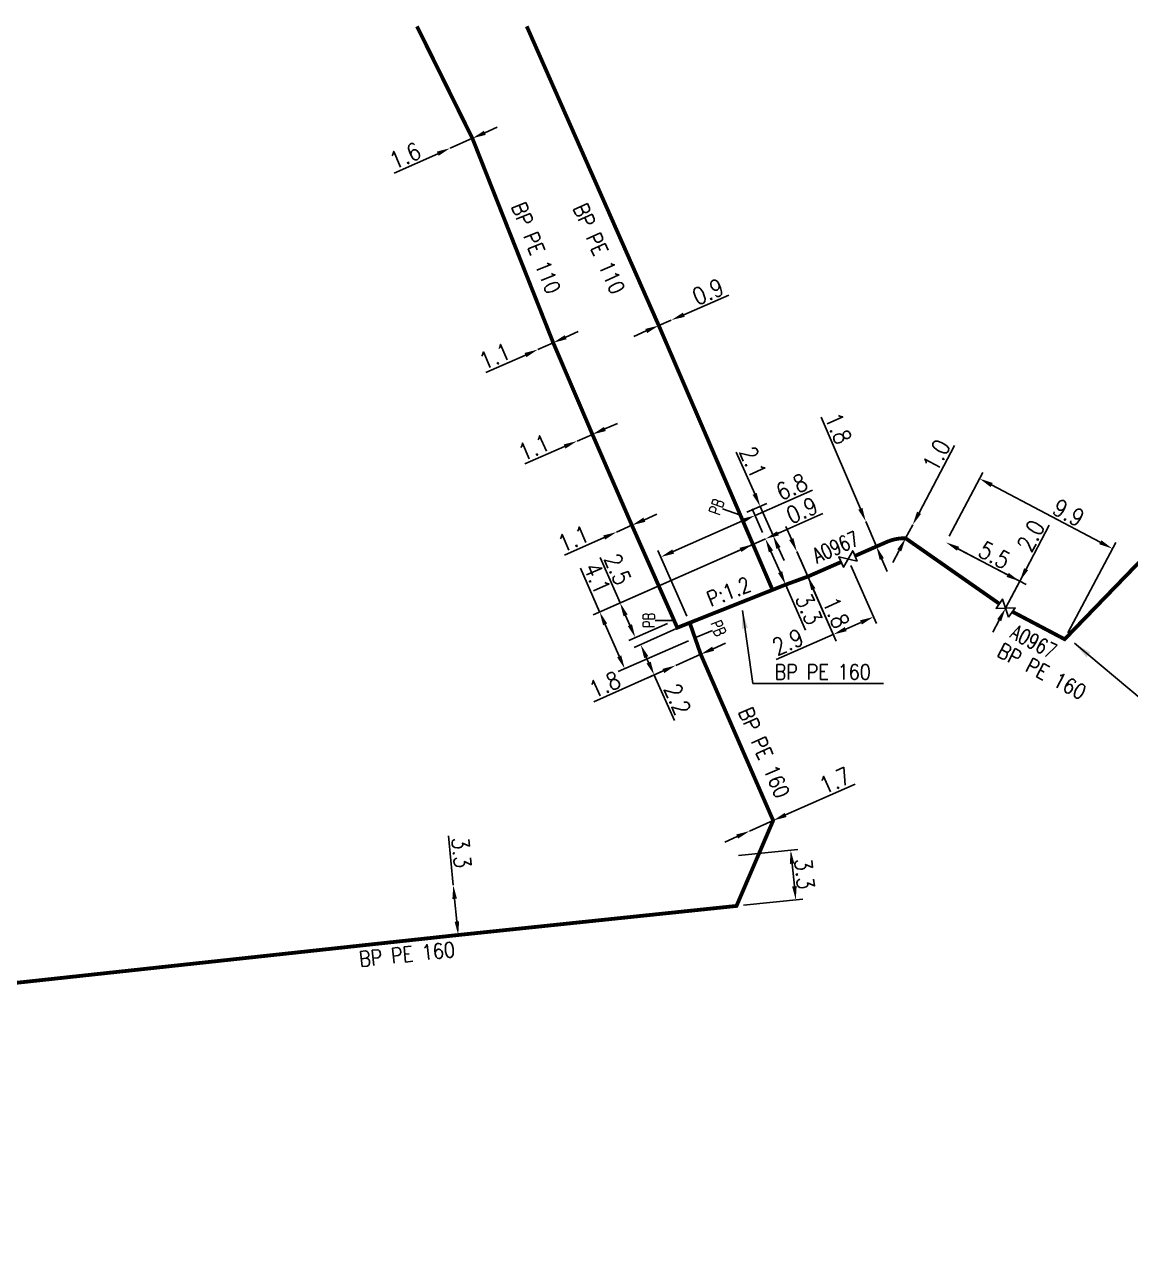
# Model space of a CAD drawing. Header units: millimetres. Extents: x 185000 to 186000, y 127990 to 129010.
# Drawn here: x 185202.7 to 185275.6, y 128919.5 to 129000.1 of the extents above; entities that cross this region are included whole.
import ezdxf
from ezdxf.enums import TextEntityAlignment as Align

# ---------------------------------------------------------------- set-up
doc = ezdxf.new("R2010")
doc.units = ezdxf.units.MM
doc.header["$PDMODE"] = 34
doc.linetypes.add('L_25_PE', pattern=[2000, 1000, 1000])
doc.layers.get('0').update_dxf_attribs({"linetype": 'CONTINUOUS'})
doc.layers.get('DEFPOINTS').update_dxf_attribs({"linetype": 'CONTINUOUS'})
for name, color, linetype in [('L_150', 1, 'CONTINUOUS'), ('L_300', 7, 'CONTINUOUS'), ('L_340', 7, 'CONTINUOUS')]:
    doc.layers.add(name, color=color, linetype=linetype)
doc.styles.add('G_ROMANS', font='ROMANS.SHX', dxfattribs={"width": 0.75})
doc.styles.get("Standard").update_dxf_attribs({"font": 'romans.shx', "width": 0.85})
doc.dimstyles.get("Standard").update_dxf_attribs({"dimtxt": 1.5, "dimasz": 1.2, "dimexe": 0.625, "dimexo": 0.625, "dimgap": 0.25, "dimtad": 1, "dimdec": 1, "dimzin": 0, "dimdsep": 46, "dimtxsty": 'Standard', "dimcen": -0.5, "dimadec": 0, "dimazin": 0, "dimtfac": 1, "dimtdec": 1, "dimtmove": 0, "dimatfit": 3, "dimfxl": 0, "dimtolj": 1, "dimtzin": 0, "dimarcsym": 0})

# ---------------------------------------------------------------- blocks, each defined once
blk = doc.blocks.new('*D1198')
at = {"layer": 'DEFPOINTS', "color": 0, "linetype": 'Continuous', "transparency": 16777216}
for p in [(185230.757, 128991.967), (185230.757, 128991.967), (185232.22, 128992.616)]:
    blk.add_point(p, dxfattribs=at)
at = {"layer": 'L_150', "color": 0, "linetype": 'Continuous', "lineweight": -2, "transparency": 16777216}
for p, q in [((185233.043, 128992.981), (185233.865, 128993.346)), ((185232.22, 128992.616), (185230.757, 128991.967)), ((185229.935, 128991.602), (185227.063, 128990.328))]:
    blk.add_line(p, q, dxfattribs=at)
at = {"layer": 'L_150', "color": 0, "linetype": 'Continuous', "transparency": 16777216}
for points in [[(185232.982, 128993.118), (185233.103, 128992.844), (185232.22, 128992.616)], [(185229.874, 128991.739), (185229.995, 128991.465), (185230.757, 128991.967)]]:
    blk.add_solid(points, dxfattribs=at)
at = {"layer": 'L_150', "color": 0, "linetype": 'Continuous', "transparency": 16777216, "insert": (185227.783, 128991.468), "char_height": 1.125, "attachment_point": 5, "rotation": 23.9231}
blk.add_mtext('\\A1;1.6', dxfattribs=at)
blk = doc.blocks.new('*D1199')
at = {"layer": 'DEFPOINTS', "color": 0, "linetype": 'Continuous', "transparency": 16777216}
for p in [(185237.551, 128979.136), (185236.546, 128978.69), (185236.546, 128978.69)]:
    blk.add_point(p, dxfattribs=at)
at = {"layer": 'L_150', "color": 0, "linetype": 'Continuous', "lineweight": -2, "transparency": 16777216}
for p, q in [((185238.374, 128979.501), (185239.197, 128979.866)), ((185237.551, 128979.136), (185236.546, 128978.69)), ((185235.723, 128978.325), (185233.101, 128977.162))]:
    blk.add_line(p, q, dxfattribs=at)
at = {"layer": 'L_150', "color": 0, "linetype": 'Continuous', "transparency": 16777216}
for points in [[(185238.313, 128979.638), (185238.435, 128979.364), (185237.551, 128979.136)], [(185235.662, 128978.462), (185235.784, 128978.188), (185236.546, 128978.69)]]:
    blk.add_solid(points, dxfattribs=at)
at = {"layer": 'L_150', "color": 0, "linetype": 'Continuous', "transparency": 16777216, "insert": (185233.697, 128978.246), "char_height": 1.125, "attachment_point": 5, "rotation": 23.92363}
blk.add_mtext('\\A1;1.1', dxfattribs=at)
blk = doc.blocks.new('*D1200')
at = {"layer": 'DEFPOINTS', "color": 0, "linetype": 'Continuous', "transparency": 16777216}
for p in [(185239.126, 128972.653), (185239.126, 128972.653), (185240.135, 128973.092)]:
    blk.add_point(p, dxfattribs=at)
at = {"layer": 'L_150', "color": 0, "linetype": 'Continuous', "lineweight": -2, "transparency": 16777216}
for p, q in [((185240.96, 128973.451), (185241.785, 128973.81)), ((185240.135, 128973.092), (185239.126, 128972.653)), ((185238.301, 128972.294), (185235.67, 128971.149))]:
    blk.add_line(p, q, dxfattribs=at)
at = {"layer": 'L_150', "color": 0, "linetype": 'Continuous', "transparency": 16777216}
for points in [[(185240.9, 128973.589), (185241.02, 128973.314), (185240.135, 128973.092)], [(185238.241, 128972.431), (185238.361, 128972.156), (185239.126, 128972.653)]]:
    blk.add_solid(points, dxfattribs=at)
at = {"layer": 'L_150', "color": 0, "linetype": 'Continuous', "transparency": 16777216, "insert": (185236.274, 128972.229), "char_height": 1.125, "attachment_point": 5, "rotation": 23.52207}
blk.add_mtext('\\A1;1.1', dxfattribs=at)
blk = doc.blocks.new('*D1201')
at = {"layer": 'DEFPOINTS', "color": 0, "linetype": 'Continuous', "transparency": 16777216}
for p in [(185242.738, 128967.099), (185241.733, 128966.653), (185241.733, 128966.653)]:
    blk.add_point(p, dxfattribs=at)
at = {"layer": 'L_150', "color": 0, "linetype": 'Continuous', "lineweight": -2, "transparency": 16777216}
for p, q in [((185243.561, 128967.464), (185244.384, 128967.829)), ((185242.738, 128967.099), (185241.733, 128966.653)), ((185240.91, 128966.288), (185238.287, 128965.125))]:
    blk.add_line(p, q, dxfattribs=at)
at = {"layer": 'L_150', "color": 0, "linetype": 'Continuous', "transparency": 16777216}
for points in [[(185243.5, 128967.601), (185243.622, 128967.327), (185242.738, 128967.099)], [(185240.849, 128966.426), (185240.971, 128966.151), (185241.733, 128966.653)]]:
    blk.add_solid(points, dxfattribs=at)
at = {"layer": 'L_150', "color": 0, "linetype": 'Continuous', "transparency": 16777216, "insert": (185238.883, 128966.21), "char_height": 1.125, "attachment_point": 5, "rotation": 23.91648}
blk.add_mtext('\\A1;1.1', dxfattribs=at)
blk = doc.blocks.new('*D1202')
at = {"layer": 'DEFPOINTS', "color": 0, "linetype": 'Continuous', "transparency": 16777216}
for p in [(185245.338, 128980.627), (185245.338, 128980.627), (185244.512, 128980.269)]:
    blk.add_point(p, dxfattribs=at)
at = {"layer": 'L_150', "color": 0, "linetype": 'Continuous', "lineweight": -2, "transparency": 16777216}
for p, q in [((185246.164, 128980.985), (185249.13, 128982.27)), ((185244.512, 128980.269), (185245.338, 128980.627)), ((185243.686, 128979.912), (185242.86, 128979.554))]:
    blk.add_line(p, q, dxfattribs=at)
at = {"layer": 'L_150', "color": 0, "linetype": 'Continuous', "transparency": 16777216}
for points in [[(185246.104, 128981.123), (185246.223, 128980.847), (185245.338, 128980.627)], [(185243.626, 128980.049), (185243.746, 128979.774), (185244.512, 128980.269)]]:
    blk.add_solid(points, dxfattribs=at)
at = {"layer": 'L_150', "color": 0, "linetype": 'Continuous', "transparency": 16777216, "insert": (185247.762, 128982.495), "char_height": 1.125, "attachment_point": 5, "rotation": 23.42151}
blk.add_mtext('\\A1;0.9', dxfattribs=at)
blk = doc.blocks.new('*D590')
at = {"layer": 'DEFPOINTS', "color": 0, "linetype": 'Continuous', "transparency": 16777216}
for p in [(185230.963, 128943.364), (185230.963, 128943.364), (185231.286, 128940.079)]:
    blk.add_point(p, dxfattribs=at)
at = {"layer": 'L_150', "color": 0, "linetype": 'Continuous', "lineweight": -2, "transparency": 16777216}
for p, q in [((185230.963, 128943.364), (185230.642, 128946.626)), ((185231.198, 128940.975), (185231.051, 128942.468))]:
    blk.add_line(p, q, dxfattribs=at)
at = {"layer": 'L_150', "color": 0, "linetype": 'Continuous', "transparency": 16777216}
for points in [[(185231.2, 128942.483), (185230.902, 128942.453), (185230.963, 128943.364)], [(185231.347, 128940.99), (185231.048, 128940.96), (185231.286, 128940.079)]]:
    blk.add_solid(points, dxfattribs=at)
at = {"layer": 'L_150', "color": 0, "linetype": 'Continuous', "transparency": 16777216, "insert": (185231.505, 128945.516), "char_height": 1.125, "attachment_point": 5, "rotation": 275.61081}
blk.add_mtext('\\A1;3.3', dxfattribs=at)
blk = doc.blocks.new('*D591')
at = {"layer": 'DEFPOINTS', "color": 0, "linetype": 'Continuous', "transparency": 16777216}
for p in [(185249.301, 128945.279), (185253.209, 128945.678), (185249.636, 128941.996)]:
    blk.add_point(p, dxfattribs=at)
at = {"layer": 'L_150', "color": 0, "linetype": 'Continuous', "lineweight": -2, "transparency": 16777216}
for p, q in [((185249.767, 128945.326), (185253.676, 128945.725)), ((185253.453, 128943.29), (185253.301, 128944.782)), ((185250.102, 128942.043), (185254.011, 128942.442))]:
    blk.add_line(p, q, dxfattribs=at)
at = {"layer": 'L_150', "color": 0, "linetype": 'Continuous', "transparency": 16777216}
for points in [[(185253.45, 128944.798), (185253.152, 128944.767), (185253.209, 128945.678)], [(185253.602, 128943.305), (185253.304, 128943.275), (185253.545, 128942.395)]]:
    blk.add_solid(points, dxfattribs=at)
at = {"layer": 'L_150', "color": 0, "linetype": 'Continuous', "transparency": 16777216, "insert": (185254.123, 128944.113), "char_height": 1.125, "attachment_point": 5, "rotation": 275.8287}
blk.add_mtext('\\A1;3.3', dxfattribs=at)
blk = doc.blocks.new('*D592')
at = {"layer": 'DEFPOINTS', "color": 0, "linetype": 'Continuous', "transparency": 16777216}
for p in [(185252.055, 128947.628), (185250.502, 128946.936), (185250.502, 128946.936)]:
    blk.add_point(p, dxfattribs=at)
at = {"layer": 'L_150', "color": 0, "linetype": 'Continuous', "lineweight": -2, "transparency": 16777216}
for p, q in [((185252.877, 128947.995), (185257.454, 128950.035)), ((185250.502, 128946.936), (185252.055, 128947.628)), ((185249.68, 128946.57), (185248.858, 128946.203))]:
    blk.add_line(p, q, dxfattribs=at)
at = {"layer": 'L_150', "color": 0, "linetype": 'Continuous', "transparency": 16777216}
for points in [[(185252.816, 128948.132), (185252.938, 128947.858), (185252.055, 128947.628)], [(185249.619, 128946.707), (185249.741, 128946.433), (185250.502, 128946.936)]]:
    blk.add_solid(points, dxfattribs=at)
at = {"layer": 'L_150', "color": 0, "linetype": 'Continuous', "transparency": 16777216, "insert": (185256.125, 128950.264), "char_height": 1.125, "attachment_point": 5, "rotation": 24.02821}
blk.add_mtext('\\A1;1.7', dxfattribs=at)
blk = doc.blocks.new('*D593')
at = {"layer": 'DEFPOINTS', "color": 0, "linetype": 'Continuous', "transparency": 16777216}
for p in [(185247.277, 128958.591), (185245.633, 128957.858), (185245.633, 128957.858)]:
    blk.add_point(p, dxfattribs=at)
at = {"layer": 'L_150', "color": 0, "linetype": 'Continuous', "lineweight": -2, "transparency": 16777216}
for p, q in [((185248.099, 128958.957), (185248.921, 128959.324)), ((185247.277, 128958.591), (185245.633, 128957.858)), ((185244.811, 128957.491), (185240.23, 128955.449))]:
    blk.add_line(p, q, dxfattribs=at)
at = {"layer": 'L_150', "color": 0, "linetype": 'Continuous', "transparency": 16777216}
for points in [[(185248.038, 128959.094), (185248.16, 128958.82), (185247.277, 128958.591)], [(185244.75, 128957.628), (185244.872, 128957.354), (185245.633, 128957.858)]]:
    blk.add_solid(points, dxfattribs=at)
at = {"layer": 'L_150', "color": 0, "linetype": 'Continuous', "transparency": 16777216, "insert": (185240.948, 128956.59), "char_height": 1.125, "attachment_point": 5, "rotation": 24.02821}
blk.add_mtext('\\A1;1.8', dxfattribs=at)
blk = doc.blocks.new('*D594')
at = {"layer": 'DEFPOINTS', "color": 0, "linetype": 'Continuous', "transparency": 16777216}
for p in [(185246.552, 128960.669), (185244.211, 128957.224), (185245.633, 128957.858)]:
    blk.add_point(p, dxfattribs=at)
at = {"layer": 'L_150', "color": 0, "linetype": 'Continuous', "lineweight": -2, "transparency": 16777216}
for p, q in [((185246.124, 128960.478), (185242.89, 128959.036)), ((185243.684, 128958.405), (185243.844, 128958.046)), ((185245.205, 128957.667), (185243.783, 128957.033)), ((185244.211, 128957.224), (185245.546, 128954.229))]:
    blk.add_line(p, q, dxfattribs=at)
at = {"layer": 'L_150', "color": 0, "linetype": 'Continuous', "transparency": 16777216}
for points in [[(185243.821, 128958.466), (185243.547, 128958.344), (185243.318, 128959.227)], [(185243.981, 128958.107), (185243.707, 128957.984), (185244.211, 128957.224)]]:
    blk.add_solid(points, dxfattribs=at)
at = {"layer": 'L_150', "color": 0, "linetype": 'Continuous', "transparency": 16777216, "insert": (185245.747, 128955.621), "char_height": 1.125, "attachment_point": 5, "rotation": 294.02821}
blk.add_mtext('\\A1;2.2', dxfattribs=at)
blk = doc.blocks.new('*D595')
at = {"layer": 'DEFPOINTS', "color": 0, "linetype": 'Continuous', "transparency": 16777216}
for p in [(185251.545, 128966.202), (185251.545, 128966.202), (185250.721, 128965.84)]:
    blk.add_point(p, dxfattribs=at)
at = {"layer": 'L_150', "color": 0, "linetype": 'Continuous', "lineweight": -2, "transparency": 16777216}
for p, q in [((185252.368, 128966.565), (185255.327, 128967.868)), ((185250.721, 128965.84), (185251.545, 128966.202)), ((185249.898, 128965.477), (185249.074, 128965.114))]:
    blk.add_line(p, q, dxfattribs=at)
at = {"layer": 'L_150', "color": 0, "linetype": 'Continuous', "transparency": 16777216}
for points in [[(185252.308, 128966.702), (185252.429, 128966.428), (185251.545, 128966.202)], [(185249.837, 128965.614), (185249.958, 128965.34), (185250.721, 128965.84)]]:
    blk.add_solid(points, dxfattribs=at)
at = {"layer": 'L_150', "color": 0, "linetype": 'Continuous', "transparency": 16777216, "insert": (185253.957, 128968.085), "char_height": 1.125, "attachment_point": 5, "rotation": 23.77277}
blk.add_mtext('\\A1;0.9', dxfattribs=at)
blk = doc.blocks.new('*D596')
at = {"layer": 'DEFPOINTS', "color": 0, "linetype": 'Continuous', "transparency": 16777216}
for p in [(185249.891, 128967.769), (185251.545, 128966.202), (185252.044, 128966.422)]:
    blk.add_point(p, dxfattribs=at)
at = {"layer": 'L_340', "color": 0, "linetype": 'Continuous', "lineweight": -2, "transparency": 16777216}
for p, q in [((185250.835, 128969.168), (185249.623, 128971.918)), ((185250.32, 128967.958), (185251.626, 128968.533)), ((185252.044, 128966.422), (185251.197, 128968.344)), ((185251.974, 128966.391), (185252.473, 128966.611)), ((185252.407, 128965.599), (185252.77, 128964.775))]:
    blk.add_line(p, q, dxfattribs=at)
at = {"layer": 'L_340', "color": 0, "linetype": 'Continuous', "transparency": 16777216}
for points in [[(185250.972, 128969.228), (185250.697, 128969.107), (185251.197, 128968.344)], [(185252.544, 128965.659), (185252.269, 128965.538), (185252.044, 128966.422)]]:
    blk.add_solid(points, dxfattribs=at)
at = {"layer": 'L_340', "color": 0, "linetype": 'Continuous', "transparency": 16777216, "insert": (185250.734, 128971.257), "char_height": 1.125, "attachment_point": 5, "rotation": 293.77277}
blk.add_mtext('\\A1;2.1', dxfattribs=at)
blk = doc.blocks.new('L_340_13')
at = {"color": 0, "linetype": 'Continuous', "flags": 128}
blk.add_lwpolyline([(0, 0), (0, 1.25)], dxfattribs=at)
at = {"color": 0, "linetype": 'Continuous', "style": 'G_ROMANS', "width": 0.75}
blk.add_text('PB', height=0.75, dxfattribs=at).set_placement((0, 1.663), align=Align.MIDDLE)
at = {"color": 0, "linetype": 'Continuous', "width": 0.75, "flags": 3}
for tag, p in [('DEF_LEG', (0, -10)), ('DEF_COUP', (0, -12.5)), ('DEF_TYPE', (0, -15))]:
    blk.add_attdef(tag, text='', height=1.2, dxfattribs=at).set_placement(p, align=Align.MIDDLE)
blk = doc.blocks.new('*D597')
at = {"layer": 'DEFPOINTS', "color": 0, "linetype": 'Continuous', "transparency": 16777216}
for p in [(185251.545, 128966.202), (185251.545, 128966.202), (185252.875, 128963.182)]:
    blk.add_point(p, dxfattribs=at)
at = {"layer": 'L_150', "color": 0, "linetype": 'Continuous', "lineweight": -2, "transparency": 16777216}
for p, q in [((185251.908, 128965.379), (185252.512, 128964.006)), ((185252.875, 128963.182), (185254.197, 128960.182))]:
    blk.add_line(p, q, dxfattribs=at)
at = {"layer": 'L_150', "color": 0, "linetype": 'Continuous', "transparency": 16777216}
for points in [[(185252.045, 128965.439), (185251.77, 128965.318), (185251.545, 128966.202)], [(185252.65, 128964.067), (185252.375, 128963.946), (185252.875, 128963.182)]]:
    blk.add_solid(points, dxfattribs=at)
at = {"layer": 'L_150', "color": 0, "linetype": 'Continuous', "transparency": 16777216, "insert": (185254.404, 128961.573), "char_height": 1.125, "attachment_point": 5, "rotation": 293.77277}
blk.add_mtext('\\A1;3.3', dxfattribs=at)
blk = doc.blocks.new('*D598')
at = {"layer": 'DEFPOINTS', "color": 0, "linetype": 'Continuous', "transparency": 16777216}
for p in [(185253.615, 128965.363), (185253.615, 128965.363), (185254.337, 128963.714)]:
    blk.add_point(p, dxfattribs=at)
at = {"layer": 'L_150', "color": 0, "linetype": 'Continuous', "lineweight": -2, "transparency": 16777216}
for p, q in [((185253.254, 128966.187), (185252.892, 128967.011)), ((185253.615, 128965.363), (185254.337, 128963.714)), ((185254.699, 128962.89), (185255.96, 128960.012))]:
    blk.add_line(p, q, dxfattribs=at)
at = {"layer": 'L_150', "color": 0, "linetype": 'Continuous', "transparency": 16777216}
for points in [[(185253.391, 128966.247), (185253.116, 128966.127), (185253.615, 128965.363)], [(185254.836, 128962.95), (185254.561, 128962.83), (185254.337, 128963.714)]]:
    blk.add_solid(points, dxfattribs=at)
at = {"layer": 'L_150', "color": 0, "linetype": 'Continuous', "transparency": 16777216, "insert": (185256.197, 128961.34), "char_height": 1.125, "attachment_point": 5, "rotation": 293.66794}
blk.add_mtext('\\A1;1.8', dxfattribs=at)
blk = doc.blocks.new('*D599')
at = {"layer": 'DEFPOINTS', "color": 0, "linetype": 'Continuous', "transparency": 16777216}
for p in [(185258.157, 128967.354), (185258.157, 128967.354), (185258.864, 128965.698)]:
    blk.add_point(p, dxfattribs=at)
at = {"layer": 'L_150', "color": 0, "linetype": 'Continuous', "lineweight": -2, "transparency": 16777216}
for p, q in [((185257.804, 128968.181), (185255.222, 128974.226)), ((185258.864, 128965.698), (185258.157, 128967.354)), ((185259.218, 128964.871), (185259.571, 128964.043))]:
    blk.add_line(p, q, dxfattribs=at)
at = {"layer": 'L_150', "color": 0, "linetype": 'Continuous', "transparency": 16777216}
for points in [[(185257.942, 128968.24), (185257.666, 128968.123), (185258.157, 128967.354)], [(185259.356, 128964.93), (185259.08, 128964.812), (185258.864, 128965.698)]]:
    blk.add_solid(points, dxfattribs=at)
at = {"layer": 'L_150', "color": 0, "linetype": 'Continuous', "transparency": 16777216, "insert": (185256.352, 128973.49), "char_height": 1.125, "attachment_point": 5, "rotation": 293.13029}
blk.add_mtext('\\A1;1.8', dxfattribs=at)
blk = doc.blocks.new('*D600')
at = {"layer": 'DEFPOINTS', "color": 0, "linetype": 'Continuous', "transparency": 16777216}
for p in [(185253.615, 128965.363), (185256.994, 128964.879), (185256.013, 128959.891)]:
    blk.add_point(p, dxfattribs=at)
at = {"layer": 'L_300', "color": 0, "linetype": 'Continuous', "lineweight": -2, "transparency": 16777216}
for p, q in [((185253.803, 128964.934), (185256.202, 128959.461)), ((185257.182, 128964.449), (185258.858, 128960.626)), ((185257.845, 128960.694), (185256.838, 128960.252)), ((185256.013, 128959.891), (185252.257, 128958.244))]:
    blk.add_line(p, q, dxfattribs=at)
at = {"layer": 'L_300', "color": 0, "linetype": 'Continuous', "transparency": 16777216}
for points in [[(185257.785, 128960.831), (185257.905, 128960.556), (185258.669, 128961.055)], [(185256.777, 128960.389), (185256.898, 128960.115), (185256.013, 128959.891)]]:
    blk.add_solid(points, dxfattribs=at)
at = {"layer": 'L_300', "color": 0, "linetype": 'Continuous', "transparency": 16777216, "insert": (185253.025, 128959.4), "char_height": 1.125, "attachment_point": 5, "rotation": 23.66794}
blk.add_mtext('\\A1;2.9', dxfattribs=at)
blk = doc.blocks.new('L_300_09')
at = {"color": 0, "linetype": 'Continuous', "flags": 128}
blk.add_lwpolyline([(0.5, -0.375), (-0.5, 0.375), (-0.5, -0.375), (0.5, 0.375), (0.5, -0.375)], dxfattribs=at)
at = {"color": 0, "linetype": 'Continuous', "width": 0.75}
blk.add_attdef('NUM', text='', height=1, dxfattribs=at).set_placement((0, 1.691), align=Align.MIDDLE_CENTER)
at = {"color": 0, "linetype": 'Continuous', "width": 0.75, "flags": 3}
for tag, p in [('DEF_LEG', (0, -5)), ('DEF_COUP', (0, -7.5)), ('DEF_TYPE', (0, -10))]:
    blk.add_attdef(tag, text='', height=1.2, dxfattribs=at).set_placement(p, align=Align.MIDDLE)
blk = doc.blocks.new('*D601')
at = {"layer": 'DEFPOINTS', "color": 0, "linetype": 'Continuous', "transparency": 16777216}
for p in [(185261.255, 128967.125), (185261.255, 128967.125), (185260.789, 128966.24)]:
    blk.add_point(p, dxfattribs=at)
at = {"layer": 'L_150', "color": 0, "linetype": 'Continuous', "lineweight": -2, "transparency": 16777216}
for p, q in [((185261.675, 128967.921), (185264.01, 128972.352)), ((185260.789, 128966.24), (185261.255, 128967.125)), ((185260.369, 128965.444), (185259.95, 128964.648))]:
    blk.add_line(p, q, dxfattribs=at)
at = {"layer": 'L_150', "color": 0, "linetype": 'Continuous', "transparency": 16777216}
for points in [[(185261.542, 128967.991), (185261.807, 128967.851), (185261.255, 128967.125)], [(185260.237, 128965.514), (185260.502, 128965.374), (185260.789, 128966.24)]]:
    blk.add_solid(points, dxfattribs=at)
at = {"layer": 'L_150', "color": 0, "linetype": 'Continuous', "transparency": 16777216, "insert": (185262.823, 128971.71), "char_height": 1.125, "attachment_point": 5, "rotation": 62.21282}
blk.add_mtext('\\A1;1.0', dxfattribs=at)
blk = doc.blocks.new('*D602')
at = {"layer": 'DEFPOINTS', "color": 0, "linetype": 'Continuous', "transparency": 16777216}
for p in [(185263.448, 128965.969), (185263.448, 128965.969), (185267.381, 128961.636)]:
    blk.add_point(p, dxfattribs=at)
at = {"layer": 'L_300', "color": 0, "linetype": 'Continuous', "lineweight": -2, "transparency": 16777216}
for p, q in [((185267.517, 128963.825), (185264.244, 128965.55)), ((185267.6, 128962.051), (185268.532, 128963.82))]:
    blk.add_line(p, q, dxfattribs=at)
at = {"layer": 'L_300', "color": 0, "linetype": 'Continuous', "transparency": 16777216}
for points in [[(185264.314, 128965.682), (185264.174, 128965.417), (185263.448, 128965.969)], [(185267.587, 128963.958), (185267.447, 128963.692), (185268.313, 128963.405)]]:
    blk.add_solid(points, dxfattribs=at)
at = {"layer": 'L_300', "color": 0, "linetype": 'Continuous', "transparency": 16777216, "insert": (185266.645, 128965.132), "char_height": 1.125, "attachment_point": 5, "rotation": 332.21282}
blk.add_mtext('\\A1;5.5', dxfattribs=at)
blk = doc.blocks.new('*D603')
at = {"layer": 'DEFPOINTS', "color": 0, "linetype": 'Continuous', "transparency": 16777216}
for p in [(185263.448, 128965.969), (185268.313, 128963.405), (185267.381, 128961.636)]:
    blk.add_point(p, dxfattribs=at)
at = {"layer": 'L_300', "color": 0, "linetype": 'Continuous', "lineweight": -2, "transparency": 16777216}
for p, q in [((185268.733, 128964.201), (185270.261, 128967.102)), ((185263.862, 128965.751), (185268.728, 128963.187)), ((185267.381, 128961.636), (185268.313, 128963.405)), ((185266.962, 128960.84), (185266.542, 128960.043))]:
    blk.add_line(p, q, dxfattribs=at)
at = {"layer": 'L_300', "color": 0, "linetype": 'Continuous', "transparency": 16777216}
for points in [[(185268.6, 128964.271), (185268.866, 128964.132), (185268.313, 128963.405)], [(185266.829, 128960.91), (185267.094, 128960.77), (185267.381, 128961.636)]]:
    blk.add_solid(points, dxfattribs=at)
at = {"layer": 'L_300', "color": 0, "linetype": 'Continuous', "transparency": 16777216, "insert": (185269.044, 128966.399), "char_height": 1.125, "attachment_point": 5, "rotation": 62.21282}
blk.add_mtext('\\A1;2.0', dxfattribs=at)
blk = doc.blocks.new('*D604')
at = {"layer": 'DEFPOINTS', "color": 0, "linetype": 'Continuous', "transparency": 16777216}
for p in [(185265.663, 128970.174), (185263.448, 128965.969), (185271.274, 128959.585)]:
    blk.add_point(p, dxfattribs=at)
at = {"layer": 'L_150', "color": 0, "linetype": 'Continuous', "lineweight": -2, "transparency": 16777216}
for p, q in [((185263.666, 128966.384), (185265.882, 128970.588)), ((185273.625, 128965.978), (185266.459, 128969.754)), ((185271.492, 128959.999), (185274.64, 128965.973))]:
    blk.add_line(p, q, dxfattribs=at)
at = {"layer": 'L_150', "color": 0, "linetype": 'Continuous', "transparency": 16777216}
for points in [[(185266.529, 128969.887), (185266.39, 128969.621), (185265.663, 128970.174)], [(185273.695, 128966.111), (185273.555, 128965.845), (185274.422, 128965.558)]]:
    blk.add_solid(points, dxfattribs=at)
at = {"layer": 'L_150', "color": 0, "linetype": 'Continuous', "transparency": 16777216, "insert": (185271.534, 128967.928), "char_height": 1.125, "attachment_point": 5, "rotation": 332.21282}
blk.add_mtext('\\A1;9.9', dxfattribs=at)
blk = doc.blocks.new('*D605')
at = {"layer": 'DEFPOINTS', "color": 0, "linetype": 'Continuous', "transparency": 16777216}
for p in [(185250.865, 128967.747), (185251.545, 128966.202), (185246.552, 128960.669)]:
    blk.add_point(p, dxfattribs=at)
at = {"layer": 'L_150', "color": 0, "linetype": 'Continuous', "lineweight": -2, "transparency": 16777216}
for p, q in [((185250.865, 128967.747), (185254.647, 128969.413)), ((185251.356, 128966.631), (185250.676, 128968.176)), ((185245.465, 128965.368), (185250.041, 128967.384)), ((185246.363, 128961.098), (185244.453, 128965.434))]:
    blk.add_line(p, q, dxfattribs=at)
at = {"layer": 'L_150', "color": 0, "linetype": 'Continuous', "transparency": 16777216}
for points in [[(185249.98, 128967.521), (185250.101, 128967.247), (185250.865, 128967.747)], [(185245.405, 128965.506), (185245.526, 128965.231), (185244.642, 128965.005)]]:
    blk.add_solid(points, dxfattribs=at)
at = {"layer": 'L_150', "color": 0, "linetype": 'Continuous', "transparency": 16777216, "insert": (185253.277, 128969.629), "char_height": 1.125, "attachment_point": 5, "rotation": 23.77277}
blk.add_mtext('\\A1;6.8', dxfattribs=at)
blk = doc.blocks.new('*D606')
at = {"layer": 'DEFPOINTS', "color": 0, "linetype": 'Continuous', "transparency": 16777216}
for p in [(185251.545, 128966.202), (185241.958, 128961.979), (185245.524, 128960.818)]:
    blk.add_point(p, dxfattribs=at)
at = {"layer": 'L_340', "color": 0, "linetype": 'Continuous', "lineweight": -2, "transparency": 16777216}
for p, q in [((185251.116, 128966.013), (185241.529, 128961.791)), ((185241.958, 128961.979), (185240.636, 128964.98)), ((185242.603, 128960.515), (185242.321, 128961.156)), ((185245.095, 128960.629), (185242.537, 128959.503))]:
    blk.add_line(p, q, dxfattribs=at)
at = {"layer": 'L_340', "color": 0, "linetype": 'Continuous', "transparency": 16777216}
for points in [[(185242.458, 128961.216), (185242.183, 128961.095), (185241.958, 128961.979)], [(185242.74, 128960.576), (185242.466, 128960.455), (185242.966, 128959.692)]]:
    blk.add_solid(points, dxfattribs=at)
at = {"layer": 'L_340', "color": 0, "linetype": 'Continuous', "transparency": 16777216, "insert": (185241.802, 128964.194), "char_height": 1.125, "attachment_point": 5, "rotation": 293.77277}
blk.add_mtext('\\A1;2.5', dxfattribs=at)
blk = doc.blocks.new('*D607')
at = {"layer": 'DEFPOINTS', "color": 0, "linetype": 'Continuous', "transparency": 16777216}
for p in [(185251.545, 128966.202), (185240.611, 128961.386), (185246.899, 128959.676)]:
    blk.add_point(p, dxfattribs=at)
at = {"layer": 'L_340', "color": 0, "linetype": 'Continuous', "lineweight": -2, "transparency": 16777216}
for p, q in [((185251.116, 128966.013), (185240.182, 128961.197)), ((185240.611, 128961.386), (185239.345, 128964.262)), ((185241.901, 128958.458), (185240.974, 128960.563)), ((185246.47, 128959.487), (185241.835, 128957.445))]:
    blk.add_line(p, q, dxfattribs=at)
at = {"layer": 'L_340', "color": 0, "linetype": 'Continuous', "transparency": 16777216}
for points in [[(185241.111, 128960.623), (185240.837, 128960.502), (185240.611, 128961.386)], [(185242.039, 128958.518), (185241.764, 128958.397), (185242.264, 128957.634)]]:
    blk.add_solid(points, dxfattribs=at)
at = {"layer": 'L_340', "color": 0, "linetype": 'Continuous', "transparency": 16777216, "insert": (185240.456, 128963.601), "char_height": 1.125, "attachment_point": 5, "rotation": 293.77277}
blk.add_mtext('\\A1;4.1', dxfattribs=at)

msp = doc.modelspace()

# ---------------------------------------------------------------- linework, layer by layer
at = {"layer": 'L_150', "linetype": 'L_25_PE', "ltscale": 0.5, "const_width": 0.25, "flags": 128}
for points in [[(185228.566, 129000), (185232.22, 128992.616), (185237.551, 128979.136), (185240.135, 128973.092), (185242.738, 128967.099), (185245.524, 128960.818), (185245.734, 128960.343), (185246.552, 128960.669), (185252.012, 128962.839), (185252.875, 128963.182), (185254.337, 128963.714), (185256.536, 128964.678)], [(185235.806, 129000), (185244.512, 128980.269), (185249.891, 128967.769), (185250.721, 128965.84), (185252.012, 128962.839)], [(185303.244, 128942.069), (185299.539, 128942.284), (185297.51, 128946.966), (185290.772, 128956.626), (185294.413, 128961.915), (185293.896, 128963.027), (185283.726, 128972.448), (185271.274, 128959.585), (185267.827, 128961.401)], [(185000, 128919.659), (185039.819, 128922.905), (185059.883, 128924.511), (185066.861, 128925.065), (185073.65, 128928.413), (185080.21, 128928.183), (185086.885, 128928.764), (185092.798, 128929.753), (185093.697, 128929.792), (185094.189, 128929.813), (185104.417, 128930.256), (185105.516, 128930.304), (185105.516, 128930.304), (185106.837, 128928.425), (185113.39, 128928.907), (185139.703, 128931.038), (185171.309, 128933.505), (185174.806, 128933.895), (185180.874, 128934.571), (185197.646, 128936.439), (185231.286, 128940.079), (185249.636, 128941.996), (185252.055, 128947.628), (185247.277, 128958.591), (185246.899, 128959.676), (185246.552, 128960.669)]]:
    msp.add_lwpolyline(points, dxfattribs=at)
msp.add_lwpolyline([(185266.971, 128961.922), (185260.789, 128966.24, 0.100325), (185259.673, 128966.053), (185258.864, 128965.698), (185257.451, 128965.079)], format="xyb", dxfattribs=at)

# ---------------------------------------------------------------- block references
at = {"layer": 'L_300', "ltscale": 0.5}
ref = msp.add_blockref('L_300_09', (185256.994, 128964.879), dxfattribs=dict(at, rotation=23.66886269002556))
ref.add_attrib('NUM', 'A0967', dxfattribs={"layer": '0', "color": 0, "linetype": 'Continuous', "height": 1, "rotation": 23.66886, "width": 0.75}).set_placement((185256.186, 128965.663), align=Align.MIDDLE_CENTER)
ref = msp.add_blockref('L_300_09', (185267.381, 128961.636), dxfattribs=dict(at, rotation=325.0687077655101))
ref.add_attrib('NUM', 'A0967', dxfattribs={"layer": '0', "color": 0, "linetype": 'Continuous', "height": 1, "rotation": 332.21282, "width": 0.75}).set_placement((185269.23, 128959.432), align=Align.MIDDLE_CENTER)
at = {"layer": 'L_340', "ltscale": 0.5}
for p, rotation in [((185249.891, 128967.769), 70.63389068394898), ((185245.524, 128960.818), 89.7583248531531), ((185246.899, 128959.676), 292.3203821862151)]:
    msp.add_blockref('L_340_13', p, dxfattribs=dict(at, rotation=rotation))

# ---------------------------------------------------------------- texts
at = {"layer": 'L_150', "linetype": 'Continuous', "width": 0.85}
for s, rotation, p in [('BP PE 110', 291.97773, (185236.421, 128985.386)), ('BP PE 110', 293.80797, (185240.575, 128985.34)), ('BP PE 160', 332.21282, (185269.774, 128957.469)), ('BP PE 160', 293.54908, (185251.453, 128952.103)), ('BP PE 160', 5.96219, (185227.91, 128938.808))]:
    msp.add_text(s, height=1, rotation=rotation, dxfattribs=at).set_placement(p, align=Align.MIDDLE)
at = {"layer": 'L_150', "linetype": 'L_25_PE', "width": 0.85}
msp.add_text('P:1.2', height=1, rotation=21.68093, dxfattribs=at).set_placement((185249.126, 128962.72), align=Align.MIDDLE)
at = {"layer": 'L_150', "linetype": 'Continuous', "insert": (185252.155, 128957.421), "char_height": 1, "attachment_point": 4}
msp.add_mtext('BP PE 160', dxfattribs=at)

# ---------------------------------------------------------------- dimensions: what is measured, and where the dimension line sits
at = {"layer": 'L_150', "linetype": 'Continuous'}
for base, p1, p2, angle, override, picture, middle in [((185230.757, 128991.967), (185232.22, 128992.616), (185230.757, 128991.967), 23.9231, {"dimscale": 0.75, "dimlfac": 1, "dimlunit": 2, "dimatfit": 0}, '*D1198', (185228.087, 128990.783)), ((185245.338, 128980.627), (185244.512, 128980.269), (185245.338, 128980.627), 203.42151, {"dimscale": 0.75, "dimlfac": 1, "dimlunit": 2, "dimatfit": 0}, '*D1202', (185248.06, 128981.806)), ((185236.546, 128978.69), (185237.551, 128979.136), (185236.546, 128978.69), 23.92363, {"dimscale": 0.75, "dimlfac": 1, "dimlunit": 2, "dimatfit": 0}, '*D1199', (185234.001, 128977.561)), ((185258.157, 128967.354), (185258.864, 128965.698), (185258.157, 128967.354), 293.13029, {"dimscale": 0.75, "dimatfit": 0}, '*D599', (185255.662, 128973.195)), ((185239.126, 128972.653), (185240.135, 128973.092), (185239.126, 128972.653), 23.52207, {"dimscale": 0.75, "dimlfac": 1, "dimlunit": 2, "dimatfit": 0}, '*D1200', (185236.573, 128971.542)), ((185261.255, 128967.125), (185260.789, 128966.24), (185261.255, 128967.125), 242.21282, {"dimscale": 0.75, "dimatfit": 0}, '*D601', (185263.487, 128971.36)), ((185250.865, 128967.747), (185246.552, 128960.669), (185251.545, 128966.202), 203.77277, {"dimscale": 0.75}, '*D605', (185253.579, 128968.942)), ((185265.663, 128970.174), (185271.274, 128959.585), (185263.448, 128965.969), 332.21282, {"dimscale": 0.75, "dimatfit": 0}, '*D604', (185271.185, 128967.264)), ((185251.545, 128966.202), (185250.721, 128965.84), (185251.545, 128966.202), 203.77277, {"dimscale": 0.75, "dimatfit": 0}, '*D595', (185254.26, 128967.398)), ((185241.733, 128966.653), (185242.738, 128967.099), (185241.733, 128966.653), 23.91648, {"dimscale": 0.75, "dimlfac": 1, "dimlunit": 2, "dimatfit": 0}, '*D1201', (185239.187, 128965.525)), ((185253.615, 128965.363), (185254.337, 128963.714), (185253.615, 128965.363), 293.66794, {"dimscale": 0.75, "dimatfit": 0}, '*D598', (185255.51, 128961.039)), ((185251.545, 128966.202), (185252.875, 128963.182), (185251.545, 128966.202), 293.77277, {"dimscale": 0.75}, '*D597', (185253.717, 128961.27)), ((185244.211, 128957.224), (185246.552, 128960.669), (185245.633, 128957.858), 114.02821, {"dimscale": 0.75}, '*D594', (185245.062, 128955.315)), ((185245.633, 128957.858), (185247.277, 128958.591), (185245.633, 128957.858), 24.02821, {"dimscale": 0.75, "dimatfit": 0}, '*D593', (185241.254, 128955.905)), ((185250.502, 128946.936), (185252.055, 128947.628), (185250.502, 128946.936), 24.02821, {"dimscale": 0.75, "dimatfit": 0}, '*D592', (185256.43, 128949.579)), ((185230.963, 128943.364), (185231.286, 128940.079), (185230.963, 128943.364), 275.61081, {"dimscale": 0.75}, '*D590', (185230.759, 128945.443))]:
    dim = msp.add_linear_dim(base=base, p1=p1, p2=p2, angle=angle, dimstyle='Standard', override=override, dxfattribs=at)
    dim.commit()
    dim.dimension.update_dxf_attribs({"geometry": picture, "text_midpoint": middle, "dimtype": 160})
dim = msp.add_linear_dim(base=(185253.209, 128945.678), p1=(185249.636, 128941.996), p2=(185249.301, 128945.279), angle=275.8287, dimstyle='Standard', override={"dimscale": 0.75, "dimatfit": 0}, dxfattribs=at)
dim.commit()
dim.dimension.update_dxf_attribs({"geometry": '*D591', "text_midpoint": (185254.123, 128944.113)})
at = {"layer": 'L_300', "linetype": 'Continuous'}
for base, p1, p2, angle, override, picture, middle in [((185268.313, 128963.405), (185267.381, 128961.636), (185263.448, 128965.969), 242.21282, {"dimscale": 0.75, "dimatfit": 0}, '*D603', (185269.707, 128966.05)), ((185263.448, 128965.969), (185267.381, 128961.636), (185263.448, 128965.969), 332.21282, {"dimscale": 0.75, "dimatfit": 0}, '*D602', (185266.295, 128964.469)), ((185256.013, 128959.891), (185256.994, 128964.879), (185253.615, 128965.363), 23.66794, {"dimscale": 0.75}, '*D600', (185253.326, 128958.713))]:
    dim = msp.add_linear_dim(base=base, p1=p1, p2=p2, angle=angle, dimstyle='Standard', override=override, dxfattribs=at)
    dim.commit()
    dim.dimension.update_dxf_attribs({"geometry": picture, "text_midpoint": middle, "dimtype": 160})
at = {"layer": 'L_340', "linetype": 'Continuous'}
for base, p1, angle, picture, middle in [((185252.044, 128966.422), (185249.891, 128967.769), 113.77277, '*D596', (185250.047, 128970.955)), ((185240.611, 128961.386), (185246.899, 128959.676), 293.77277, '*D607', (185239.769, 128963.298)), ((185241.958, 128961.979), (185245.524, 128960.818), 293.77277, '*D606', (185241.116, 128963.891))]:
    dim = msp.add_linear_dim(base=base, p1=p1, p2=(185251.545, 128966.202), angle=angle, dimstyle='Standard', override={"dimscale": 0.75}, dxfattribs=at)
    dim.commit()
    dim.dimension.update_dxf_attribs({"geometry": picture, "text_midpoint": middle, "dimtype": 160})

# ---------------------------------------------------------------- leaders
at = {"layer": 'L_150', "linetype": 'Continuous', "annotation_type": 0, "has_hookline": 1, "hookline_direction": 0}
for points, text_width in [([(185250.023, 128961.486), (185250.705, 128956.671), (185251.905, 128956.671)], 7.164), ([(185271.92, 128959.313), (185276.385, 128955.591), (185277.585, 128955.591)], 10.119)]:
    msp.add_leader(points, dimstyle='Standard', dxfattribs=dict(at, text_width=text_width))

doc.saveas('drawing.dxf')
